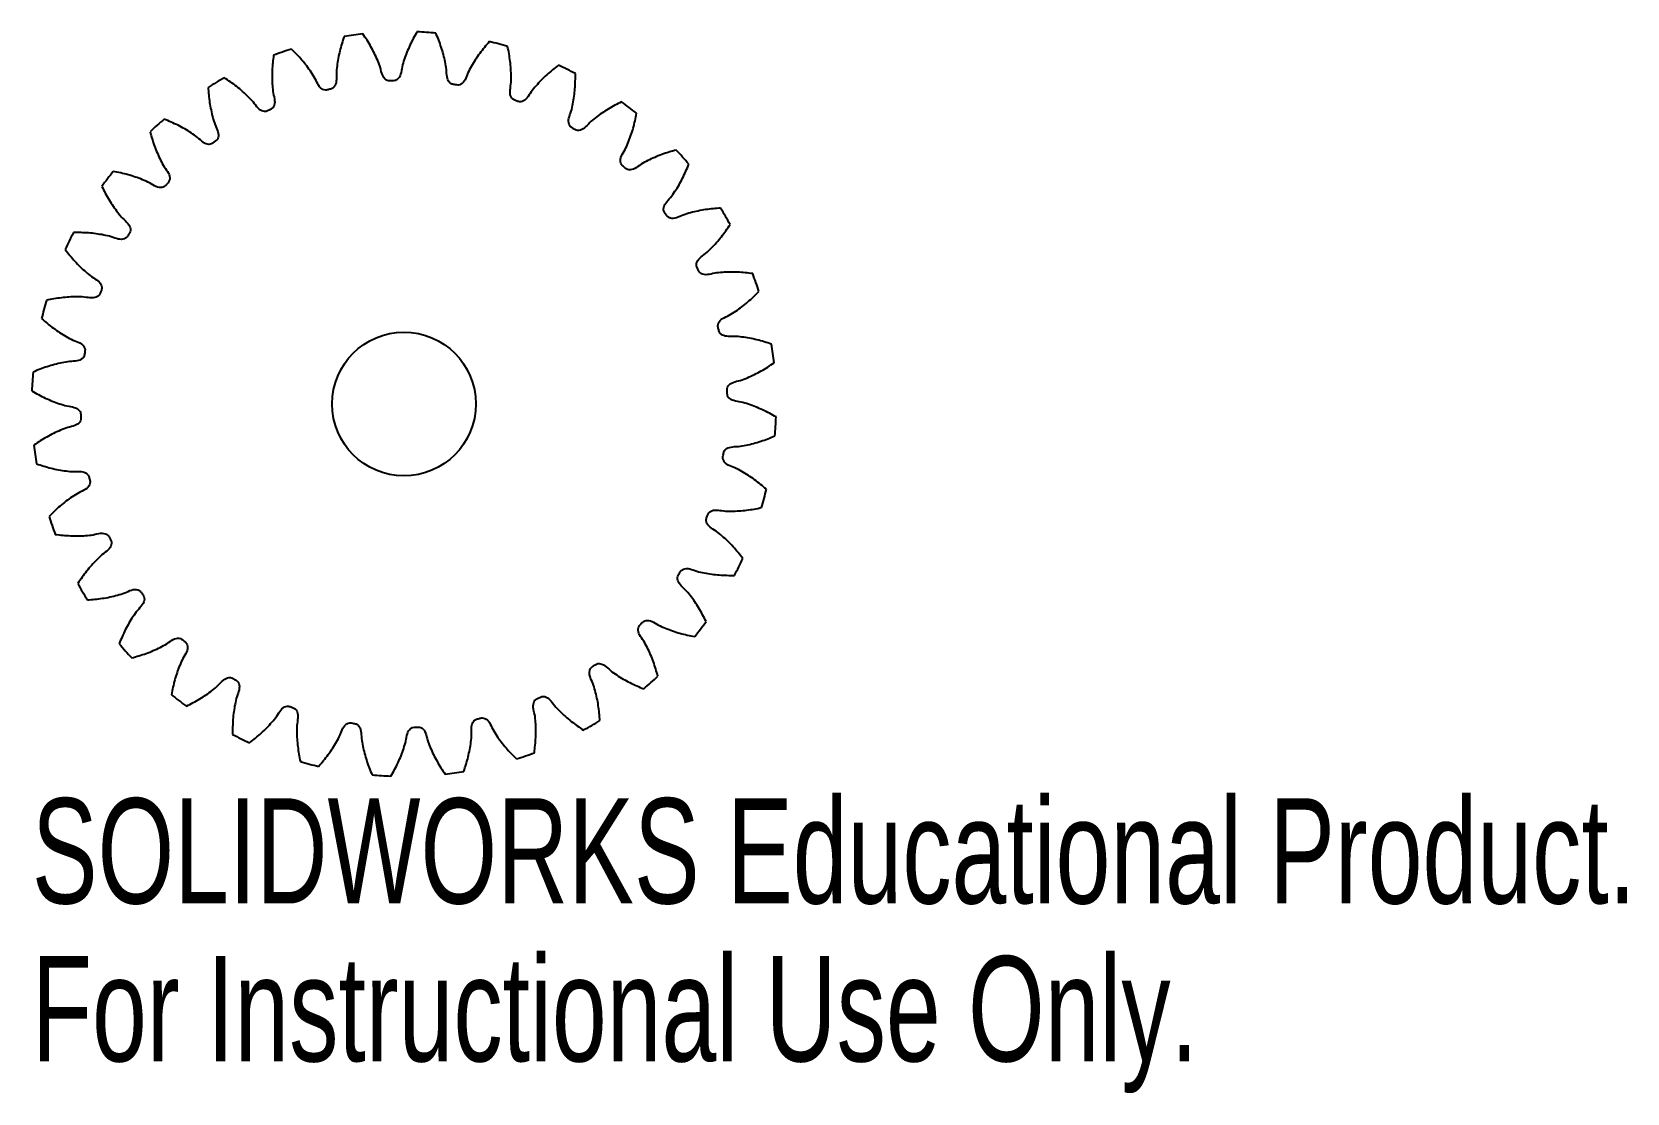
# Model space of a CAD drawing. Header units: millimetres. Extents: x -17.1 to 56.2, y -31.7 to 17.1.
import ezdxf

# ---------------------------------------------------------------- set-up
doc = ezdxf.new("R2010")
doc.units = ezdxf.units.MM
doc.styles.add('SLDTEXTSTYLE0', font='TXT', dxfattribs={"width": 0.7})

msp = doc.modelspace()

# ---------------------------------------------------------------- linework, layer by layer
at = {"color": 7, "linetype": 'Continuous', "lineweight": 25}
msp.add_circle((0, 0), 3.3, dxfattribs=at)
for start, end in [(96.33591, 99.24979), (85.08591, 87.99979), (107.58591, 110.49979), (73.83591, 76.74979), (62.58591, 65.49979), (118.83591, 121.74979), (51.33591, 54.24979), (130.08591, 132.99979), (40.08591, 42.99979), (141.33591, 144.24979), (28.83591, 31.74979), (152.58591, 155.49979), (17.58591, 20.49979), (163.83591, 166.74979), (6.33591, 9.24979), (175.08591, 177.99979), (355.08591, 357.99979), (186.33591, 189.24979), (343.83591, 346.74979), (197.58591, 200.49979), (332.58591, 335.49979), (208.83591, 211.74979), (321.33591, 324.24979), (220.08591, 222.99979), (310.08591, 312.99979), (231.33591, 234.24979), (298.83591, 301.74979), (242.58591, 245.49979), (287.58591, 290.49979), (253.83591, 256.74979), (265.08591, 267.99979), (276.33591, 279.24979)]:
    msp.add_arc((0, 0), 17.1, start, end, dxfattribs=at)
for points in [[(-2.749, 16.878), (-2.821, 16.657), (-2.961, 16.215), (-3.066, 15.64), (-3.115, 15.171), (-3.088, 14.816), (-3.163, 14.59), (-3.294, 14.479), (-3.446, 14.446), (-3.597, 14.406), (-3.764, 14.447), (-3.933, 14.615), (-4.069, 14.944), (-4.324, 15.34), (-4.678, 15.805), (-5.002, 16.137), (-5.167, 16.301)], [(0.597, 17.09), (0.483, 16.887), (0.26, 16.481), (0.044, 15.937), (-0.095, 15.487), (-0.138, 15.134), (-0.256, 14.927), (-0.406, 14.843), (-0.562, 14.84), (-0.718, 14.831), (-0.873, 14.904), (-1.006, 15.101), (-1.076, 15.45), (-1.249, 15.888), (-1.505, 16.414), (-1.758, 16.803), (-1.887, 16.996)], [(3.919, 16.645), (3.768, 16.469), (3.47, 16.114), (3.152, 15.623), (2.928, 15.208), (2.817, 14.87), (2.661, 14.69), (2.498, 14.637), (2.344, 14.665), (2.19, 14.686), (2.051, 14.788), (1.959, 15.008), (1.959, 15.363), (1.875, 15.827), (1.726, 16.392), (1.554, 16.823), (1.465, 17.037)], [(7.091, 15.56), (6.909, 15.417), (6.547, 15.127), (6.14, 14.707), (5.839, 14.345), (5.664, 14.035), (5.476, 13.889), (5.305, 13.869), (5.16, 13.926), (5.013, 13.977), (4.897, 14.104), (4.849, 14.337), (4.919, 14.686), (4.927, 15.157), (4.891, 15.74), (4.806, 16.196), (4.76, 16.424)], [(-5.988, 16.017), (-6.016, 15.787), (-6.067, 15.326), (-6.058, 14.741), (-6.015, 14.272), (-5.919, 13.929), (-5.949, 13.693), (-6.055, 13.558), (-6.198, 13.496), (-6.339, 13.428), (-6.51, 13.435), (-6.709, 13.567), (-6.906, 13.863), (-7.234, 14.201), (-7.672, 14.589), (-8.054, 14.851), (-8.247, 14.98)], [(9.991, 13.878), (9.784, 13.773), (9.372, 13.559), (8.891, 13.227), (8.525, 12.93), (8.293, 12.66), (8.08, 12.554), (7.909, 12.567), (7.778, 12.651), (7.643, 12.731), (7.554, 12.877), (7.553, 13.115), (7.689, 13.444), (7.789, 13.905), (7.868, 14.484), (7.873, 14.948), (7.873, 15.18)], [(-8.998, 14.541), (-8.981, 14.31), (-8.94, 13.848), (-8.818, 13.276), (-8.684, 12.824), (-8.523, 12.507), (-8.506, 12.269), (-8.584, 12.116), (-8.712, 12.027), (-8.837, 11.933), (-9.006, 11.907), (-9.227, 11.997), (-9.478, 12.249), (-9.865, 12.517), (-10.37, 12.812), (-10.797, 12.994), (-11.011, 13.083)], [(12.506, 11.662), (12.283, 11.6), (11.837, 11.47), (11.301, 11.238), (10.884, 11.019), (10.604, 10.799), (10.374, 10.736), (10.209, 10.783), (10.097, 10.891), (9.98, 10.995), (9.921, 11.156), (9.967, 11.39), (10.164, 11.686), (10.352, 12.118), (10.542, 12.671), (10.638, 13.125), (10.683, 13.352)], [(-11.662, 12.506), (-11.6, 12.283), (-11.47, 11.837), (-11.238, 11.301), (-11.019, 10.884), (-10.799, 10.604), (-10.736, 10.374), (-10.783, 10.209), (-10.891, 10.097), (-10.995, 9.98), (-11.156, 9.921), (-11.39, 9.967), (-11.686, 10.164), (-12.118, 10.352), (-12.671, 10.542), (-13.125, 10.638), (-13.352, 10.683)], [(14.541, 8.998), (14.31, 8.981), (13.848, 8.94), (13.276, 8.818), (12.824, 8.684), (12.507, 8.523), (12.269, 8.506), (12.116, 8.584), (12.027, 8.712), (11.933, 8.837), (11.907, 9.006), (11.997, 9.227), (12.249, 9.478), (12.517, 9.865), (12.812, 10.37), (12.994, 10.797), (13.083, 11.011)], [(-13.878, 9.991), (-13.773, 9.784), (-13.559, 9.372), (-13.227, 8.891), (-12.93, 8.525), (-12.66, 8.293), (-12.554, 8.08), (-12.567, 7.909), (-12.651, 7.778), (-12.731, 7.643), (-12.877, 7.554), (-13.115, 7.553), (-13.444, 7.689), (-13.905, 7.789), (-14.484, 7.868), (-14.948, 7.873), (-15.18, 7.873)], [(16.017, 5.988), (15.787, 6.016), (15.326, 6.067), (14.741, 6.058), (14.272, 6.015), (13.929, 5.919), (13.693, 5.949), (13.558, 6.055), (13.496, 6.198), (13.428, 6.339), (13.435, 6.51), (13.567, 6.709), (13.863, 6.906), (14.201, 7.234), (14.589, 7.672), (14.851, 8.054), (14.98, 8.247)], [(-15.56, 7.091), (-15.417, 6.909), (-15.127, 6.547), (-14.707, 6.14), (-14.345, 5.839), (-14.035, 5.664), (-13.889, 5.476), (-13.869, 5.305), (-13.926, 5.16), (-13.977, 5.013), (-14.104, 4.897), (-14.337, 4.849), (-14.686, 4.919), (-15.157, 4.927), (-15.74, 4.891), (-16.196, 4.806), (-16.424, 4.76)], [(16.878, 2.749), (16.657, 2.821), (16.215, 2.961), (15.64, 3.066), (15.171, 3.115), (14.816, 3.088), (14.59, 3.163), (14.479, 3.294), (14.446, 3.446), (14.406, 3.597), (14.447, 3.764), (14.615, 3.933), (14.944, 4.069), (15.34, 4.324), (15.805, 4.678), (16.137, 5.002), (16.301, 5.167)], [(-16.645, 3.919), (-16.469, 3.768), (-16.114, 3.47), (-15.623, 3.152), (-15.208, 2.928), (-14.87, 2.817), (-14.69, 2.661), (-14.637, 2.498), (-14.665, 2.344), (-14.686, 2.19), (-14.788, 2.051), (-15.008, 1.959), (-15.363, 1.959), (-15.827, 1.875), (-16.392, 1.726), (-16.823, 1.554), (-17.037, 1.465)], [(17.09, -0.597), (16.887, -0.483), (16.481, -0.26), (15.937, -0.044), (15.487, 0.095), (15.134, 0.138), (14.927, 0.256), (14.843, 0.406), (14.84, 0.562), (14.831, 0.718), (14.904, 0.873), (15.101, 1.006), (15.45, 1.076), (15.888, 1.249), (16.414, 1.505), (16.803, 1.758), (16.996, 1.887)], [(-17.09, 0.597), (-16.887, 0.483), (-16.481, 0.26), (-15.937, 0.044), (-15.487, -0.095), (-15.134, -0.138), (-14.927, -0.256), (-14.843, -0.406), (-14.84, -0.562), (-14.831, -0.718), (-14.904, -0.873), (-15.101, -1.006), (-15.45, -1.076), (-15.888, -1.249), (-16.414, -1.505), (-16.803, -1.758), (-16.996, -1.887)], [(16.645, -3.919), (16.469, -3.768), (16.114, -3.47), (15.623, -3.152), (15.208, -2.928), (14.87, -2.817), (14.69, -2.661), (14.637, -2.498), (14.665, -2.344), (14.686, -2.19), (14.788, -2.051), (15.008, -1.959), (15.363, -1.959), (15.827, -1.875), (16.392, -1.726), (16.823, -1.554), (17.037, -1.465)], [(-16.878, -2.749), (-16.657, -2.821), (-16.215, -2.961), (-15.64, -3.066), (-15.171, -3.115), (-14.816, -3.088), (-14.59, -3.163), (-14.479, -3.294), (-14.446, -3.446), (-14.406, -3.597), (-14.447, -3.764), (-14.615, -3.933), (-14.944, -4.069), (-15.34, -4.324), (-15.805, -4.678), (-16.137, -5.002), (-16.301, -5.167)], [(15.56, -7.091), (15.417, -6.909), (15.127, -6.547), (14.707, -6.14), (14.345, -5.839), (14.035, -5.664), (13.889, -5.476), (13.869, -5.305), (13.926, -5.16), (13.977, -5.013), (14.104, -4.897), (14.337, -4.849), (14.686, -4.919), (15.157, -4.927), (15.74, -4.891), (16.196, -4.806), (16.424, -4.76)], [(-16.017, -5.988), (-15.787, -6.016), (-15.326, -6.067), (-14.741, -6.058), (-14.272, -6.015), (-13.929, -5.919), (-13.693, -5.949), (-13.558, -6.055), (-13.496, -6.198), (-13.428, -6.339), (-13.435, -6.51), (-13.567, -6.709), (-13.863, -6.906), (-14.201, -7.234), (-14.589, -7.672), (-14.851, -8.054), (-14.98, -8.247)], [(13.878, -9.991), (13.773, -9.784), (13.559, -9.372), (13.227, -8.891), (12.93, -8.525), (12.66, -8.293), (12.554, -8.08), (12.567, -7.909), (12.651, -7.778), (12.731, -7.643), (12.877, -7.554), (13.115, -7.553), (13.444, -7.689), (13.905, -7.789), (14.484, -7.868), (14.948, -7.873), (15.18, -7.873)], [(-14.541, -8.998), (-14.31, -8.981), (-13.848, -8.94), (-13.276, -8.818), (-12.824, -8.684), (-12.507, -8.523), (-12.269, -8.506), (-12.116, -8.584), (-12.027, -8.712), (-11.933, -8.837), (-11.907, -9.006), (-11.997, -9.227), (-12.249, -9.478), (-12.517, -9.865), (-12.812, -10.37), (-12.994, -10.797), (-13.083, -11.011)], [(11.662, -12.506), (11.6, -12.283), (11.47, -11.837), (11.238, -11.301), (11.019, -10.884), (10.799, -10.604), (10.736, -10.374), (10.783, -10.209), (10.891, -10.097), (10.995, -9.98), (11.156, -9.921), (11.39, -9.967), (11.686, -10.164), (12.118, -10.352), (12.671, -10.542), (13.125, -10.638), (13.352, -10.683)], [(-12.506, -11.662), (-12.283, -11.6), (-11.837, -11.47), (-11.301, -11.238), (-10.884, -11.019), (-10.604, -10.799), (-10.374, -10.736), (-10.209, -10.783), (-10.097, -10.891), (-9.98, -10.995), (-9.921, -11.156), (-9.967, -11.39), (-10.164, -11.686), (-10.352, -12.118), (-10.542, -12.671), (-10.638, -13.125), (-10.683, -13.352)], [(8.998, -14.541), (8.981, -14.31), (8.94, -13.848), (8.818, -13.276), (8.684, -12.824), (8.523, -12.507), (8.506, -12.269), (8.584, -12.116), (8.712, -12.027), (8.837, -11.933), (9.006, -11.907), (9.227, -11.997), (9.478, -12.249), (9.865, -12.517), (10.37, -12.812), (10.797, -12.994), (11.011, -13.083)], [(-9.991, -13.878), (-9.784, -13.773), (-9.372, -13.559), (-8.891, -13.227), (-8.525, -12.93), (-8.293, -12.66), (-8.08, -12.554), (-7.909, -12.567), (-7.778, -12.651), (-7.643, -12.731), (-7.554, -12.877), (-7.553, -13.115), (-7.689, -13.444), (-7.789, -13.905), (-7.868, -14.484), (-7.873, -14.948), (-7.873, -15.18)], [(-7.091, -15.56), (-6.909, -15.417), (-6.547, -15.127), (-6.14, -14.707), (-5.839, -14.345), (-5.664, -14.035), (-5.476, -13.889), (-5.305, -13.869), (-5.16, -13.926), (-5.013, -13.977), (-4.897, -14.104), (-4.849, -14.337), (-4.919, -14.686), (-4.927, -15.157), (-4.891, -15.74), (-4.806, -16.196), (-4.76, -16.424)], [(5.988, -16.017), (6.016, -15.787), (6.067, -15.326), (6.058, -14.741), (6.015, -14.272), (5.919, -13.929), (5.949, -13.693), (6.055, -13.558), (6.198, -13.496), (6.339, -13.428), (6.51, -13.435), (6.709, -13.567), (6.906, -13.863), (7.234, -14.201), (7.672, -14.589), (8.054, -14.851), (8.247, -14.98)], [(-3.919, -16.645), (-3.768, -16.469), (-3.47, -16.114), (-3.152, -15.623), (-2.928, -15.208), (-2.817, -14.87), (-2.661, -14.69), (-2.498, -14.637), (-2.344, -14.665), (-2.19, -14.686), (-2.051, -14.788), (-1.959, -15.008), (-1.959, -15.363), (-1.875, -15.827), (-1.726, -16.392), (-1.554, -16.823), (-1.465, -17.037)], [(2.749, -16.878), (2.821, -16.657), (2.961, -16.215), (3.066, -15.64), (3.115, -15.171), (3.088, -14.816), (3.163, -14.59), (3.294, -14.479), (3.446, -14.446), (3.597, -14.406), (3.764, -14.447), (3.933, -14.615), (4.069, -14.944), (4.324, -15.34), (4.678, -15.805), (5.002, -16.137), (5.167, -16.301)], [(-0.597, -17.09), (-0.483, -16.887), (-0.26, -16.481), (-0.044, -15.937), (0.095, -15.487), (0.138, -15.134), (0.256, -14.927), (0.406, -14.843), (0.562, -14.84), (0.718, -14.831), (0.873, -14.904), (1.006, -15.101), (1.076, -15.45), (1.249, -15.888), (1.505, -16.414), (1.758, -16.803), (1.887, -16.996)]]:
    msp.add_open_spline(points, degree=3, knots=[-0.5448855, -0.5448855, -0.5448855, -0.5448855, -0.4760134, -0.4071413, -0.3727053, -0.3382692, -0.3038332, -0.2866152, -0.2693972, -0.2521792, -0.2349611, -0.2005251, -0.1660891, -0.131653, -0.062781, 0.0060911, 0.0060911, 0.0060911, 0.0060911], dxfattribs=at)

# ---------------------------------------------------------------- texts
at = {"color": 7, "linetype": 'Continuous', "char_height": 4.83362, "attachment_point": 1, "style": 'SLDTEXTSTYLE0'}
for s, insert in [('SOLIDWORKS Educational Product.', (-17.09, -18.109)), ('For Instructional Use Only.', (-17.09, -25.36))]:
    msp.add_mtext(s, dxfattribs=dict(at, insert=insert))

doc.saveas('drawing.dxf')
